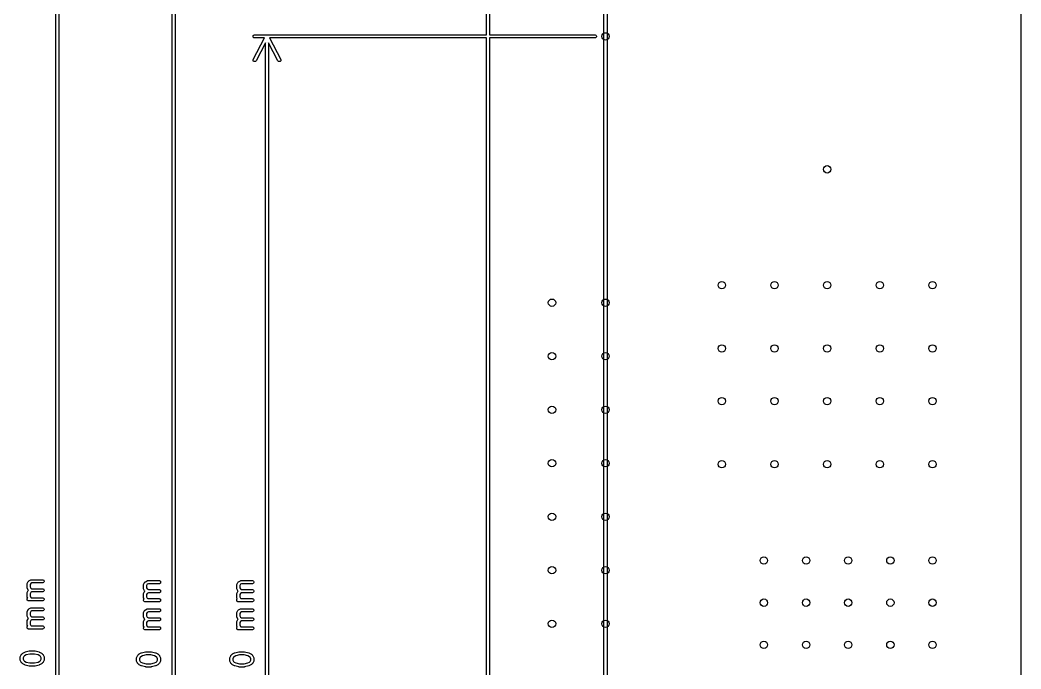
# Model space of a CAD drawing. Extents: x -1.87 to 5.38, y -0.7 to 4.07.
# Drawn here: x -1.874 to -0.004, y 1.706 to 2.919 of the extents above; entities that cross this region are included whole.
import ezdxf

# ---------------------------------------------------------------- set-up
doc = ezdxf.new("R2010")
doc.units = 0
doc.header["$MEASUREMENT"] = 0
doc.layers.add('BLACK', color=7, linetype='CONTINUOUS')

msp = doc.modelspace()

# ---------------------------------------------------------------- linework, layer by layer
at = {"layer": 'BLACK', "linetype": 'CONTINUOUS'}
for p, q in [((-1.8076, 0.0123), (-1.8076, 3.3681)), ((-1.8017, 3.3681), (-1.8017, 0.0123)), ((-0.0039, 0.0029), (-0.0039, 3.377)), ((-1.5901, 0.1006), (-1.5901, 3.2764)), ((-1.5842, 3.2764), (-1.5842, 0.1006)), ((-1.003, 2.8914), (-1.003, 3.2855)), ((-0.997, 3.2855), (-0.997, 2.8914)), ((-0.7833, 0.0914), (-0.7833, 3.2855)), ((-0.7774, 3.2855), (-0.7774, 0.0914)), ((-1.4389, 2.8891), (-1.4385, 2.8901)), ((-1.4389, 2.8879), (-1.4389, 2.8891)), ((-1.4385, 2.8868), (-1.4389, 2.8879)), ((-1.4387, 2.8455), (-1.4178, 2.8855)), ((-1.4385, 2.8901), (-1.4377, 2.8909)), ((-1.4377, 2.886), (-1.4385, 2.8868)), ((-1.4377, 2.8909), (-1.4366, 2.8914)), ((-1.4366, 2.8856), (-1.4377, 2.886)), ((-1.4366, 2.8914), (-1.436, 2.8914)), ((-1.436, 2.8855), (-1.4366, 2.8856)), ((-1.436, 2.8914), (-1.003, 2.8914)), ((-1.4178, 2.8855), (-1.436, 2.8855)), ((-1.4081, 2.8855), (-1.3872, 2.8455)), ((-1.003, 2.8855), (-1.4081, 2.8855)), ((-1.003, 0.4914), (-1.003, 2.8855)), ((-0.997, 2.8914), (-0.8, 2.8914)), ((-0.8, 2.8855), (-0.997, 2.8855)), ((-0.997, 2.8855), (-0.997, 0.4914)), ((-0.8, 2.8914), (-0.7994, 2.8914)), ((-0.7994, 2.8856), (-0.8, 2.8855)), ((-0.7994, 2.8914), (-0.7984, 2.8909)), ((-0.7984, 2.886), (-0.7994, 2.8856)), ((-0.7984, 2.8909), (-0.7975, 2.8901)), ((-0.7975, 2.8868), (-0.7984, 2.886)), ((-0.7975, 2.8901), (-0.7971, 2.8891)), ((-0.7971, 2.8879), (-0.7975, 2.8868)), ((-0.7971, 2.8891), (-0.7971, 2.8879)), ((-1.4159, 2.8764), (-1.4334, 2.8428)), ((-1.4159, 0.5006), (-1.4159, 2.8764)), ((-1.3925, 2.8428), (-1.41, 2.8764)), ((-1.41, 2.8764), (-1.41, 0.5006)), ((-1.439, 2.8438), (-1.4389, 2.845)), ((-1.4386, 2.8427), (-1.439, 2.8438)), ((-1.4389, 2.845), (-1.4387, 2.8455)), ((-1.3869, 2.8438), (-1.3873, 2.8427)), ((-1.3872, 2.8455), (-1.387, 2.845)), ((-1.387, 2.845), (-1.3869, 2.8438)), ((-1.4379, 2.8418), (-1.4386, 2.8427)), ((-1.4369, 2.8413), (-1.4379, 2.8418)), ((-1.4357, 2.8412), (-1.4369, 2.8413)), ((-1.4346, 2.8415), (-1.4357, 2.8412)), ((-1.4337, 2.8423), (-1.4346, 2.8415)), ((-1.4334, 2.8428), (-1.4337, 2.8423)), ((-1.3922, 2.8423), (-1.3925, 2.8428)), ((-1.3913, 2.8415), (-1.3922, 2.8423)), ((-1.3902, 2.8412), (-1.3913, 2.8415)), ((-1.389, 2.8413), (-1.3902, 2.8412)), ((-1.388, 2.8418), (-1.389, 2.8413)), ((-1.3873, 2.8427), (-1.388, 2.8418)), ((-1.8585, 1.8703), (-1.8582, 1.8706)), ((-1.8582, 1.8706), (-1.8579, 1.8708)), ((-1.8579, 1.8708), (-1.8579, 1.8708)), ((-1.8579, 1.8708), (-1.8578, 1.8708)), ((-1.8578, 1.8708), (-1.8577, 1.8709)), ((-1.8577, 1.8709), (-1.854, 1.8728)), ((-1.854, 1.8728), (-1.8535, 1.873)), ((-1.8535, 1.873), (-1.8534, 1.873)), ((-1.8534, 1.873), (-1.8533, 1.873)), ((-1.8533, 1.873), (-1.8527, 1.8731)), ((-1.8527, 1.8731), (-1.8321, 1.8731)), ((-1.8321, 1.8731), (-1.8315, 1.873)), ((-1.8315, 1.873), (-1.8304, 1.8726)), ((-1.8304, 1.8726), (-1.8296, 1.8718)), ((-1.8296, 1.8718), (-1.8292, 1.8707)), ((-1.8292, 1.8707), (-1.8292, 1.8696)), ((-1.6402, 1.8692), (-1.6365, 1.8711)), ((-1.6365, 1.8711), (-1.6359, 1.8713)), ((-1.6359, 1.8713), (-1.6358, 1.8713)), ((-1.6358, 1.8713), (-1.6357, 1.8714)), ((-1.6357, 1.8714), (-1.6352, 1.8714)), ((-1.6352, 1.8714), (-1.6145, 1.8714)), ((-1.6145, 1.8714), (-1.614, 1.8714)), ((-1.614, 1.8714), (-1.6129, 1.8709)), ((-1.6129, 1.8709), (-1.6121, 1.8701)), ((-1.466, 1.8692), (-1.4623, 1.8711)), ((-1.4623, 1.8711), (-1.4617, 1.8713)), ((-1.4617, 1.8713), (-1.4616, 1.8713)), ((-1.4616, 1.8713), (-1.4615, 1.8714)), ((-1.4615, 1.8714), (-1.4609, 1.8714)), ((-1.4609, 1.8714), (-1.4403, 1.8714)), ((-1.4403, 1.8714), (-1.4397, 1.8714)), ((-1.4397, 1.8714), (-1.4387, 1.8709)), ((-1.4387, 1.8709), (-1.4379, 1.8701)), ((-1.8613, 1.8645), (-1.8612, 1.8651)), ((-1.8613, 1.8589), (-1.8613, 1.8645)), ((-1.8612, 1.8583), (-1.8613, 1.8589)), ((-1.8612, 1.8652), (-1.8611, 1.8653)), ((-1.8612, 1.8651), (-1.8612, 1.8652)), ((-1.8612, 1.8582), (-1.8612, 1.8583)), ((-1.8611, 1.8581), (-1.8612, 1.8582)), ((-1.8611, 1.8653), (-1.8609, 1.8658)), ((-1.8609, 1.8576), (-1.8611, 1.8581)), ((-1.8609, 1.8658), (-1.8591, 1.8696)), ((-1.8591, 1.8538), (-1.8609, 1.8576)), ((-1.8609, 1.849), (-1.8591, 1.8527)), ((-1.8591, 1.8696), (-1.859, 1.8697)), ((-1.859, 1.8537), (-1.8591, 1.8538)), ((-1.8591, 1.8527), (-1.859, 1.8528)), ((-1.859, 1.8697), (-1.8589, 1.8698)), ((-1.859, 1.8697), (-1.859, 1.8697)), ((-1.8589, 1.8536), (-1.859, 1.8537)), ((-1.859, 1.8537), (-1.859, 1.8537)), ((-1.859, 1.8528), (-1.8589, 1.8529)), ((-1.859, 1.8528), (-1.859, 1.8528)), ((-1.8589, 1.8698), (-1.8588, 1.8701)), ((-1.8588, 1.8533), (-1.8589, 1.8536)), ((-1.8589, 1.8529), (-1.8588, 1.8532)), ((-1.8588, 1.8701), (-1.8585, 1.8703)), ((-1.8588, 1.8532), (-1.8587, 1.8533)), ((-1.8587, 1.8533), (-1.8588, 1.8533)), ((-1.8542, 1.8661), (-1.8553, 1.8638)), ((-1.8553, 1.8638), (-1.8553, 1.8596)), ((-1.8553, 1.8596), (-1.8542, 1.8573)), ((-1.852, 1.8672), (-1.8542, 1.8661)), ((-1.8542, 1.8573), (-1.852, 1.8562)), ((-1.8321, 1.8672), (-1.852, 1.8672)), ((-1.852, 1.8562), (-1.8321, 1.8562)), ((-1.8315, 1.8672), (-1.8321, 1.8672)), ((-1.8321, 1.8562), (-1.8315, 1.8562)), ((-1.8304, 1.8677), (-1.8315, 1.8672)), ((-1.8315, 1.8562), (-1.8304, 1.8557)), ((-1.8296, 1.8685), (-1.8304, 1.8677)), ((-1.8304, 1.8557), (-1.8296, 1.8549)), ((-1.8292, 1.8696), (-1.8296, 1.8685)), ((-1.8296, 1.8549), (-1.8292, 1.8538)), ((-1.8292, 1.8527), (-1.8296, 1.8516)), ((-1.8292, 1.8538), (-1.8292, 1.8527)), ((-1.6437, 1.8634), (-1.6436, 1.8635)), ((-1.6437, 1.8628), (-1.6437, 1.8634)), ((-1.6437, 1.8572), (-1.6437, 1.8628)), ((-1.6437, 1.8566), (-1.6437, 1.8572)), ((-1.6436, 1.8565), (-1.6437, 1.8566)), ((-1.6436, 1.8636), (-1.6434, 1.8642)), ((-1.6436, 1.8635), (-1.6436, 1.8636)), ((-1.6436, 1.8564), (-1.6436, 1.8565)), ((-1.6434, 1.8559), (-1.6436, 1.8564)), ((-1.6434, 1.8642), (-1.6415, 1.8679)), ((-1.6415, 1.8521), (-1.6434, 1.8559)), ((-1.6415, 1.868), (-1.6414, 1.8681)), ((-1.6415, 1.8679), (-1.6415, 1.868)), ((-1.6415, 1.868), (-1.6415, 1.868)), ((-1.6415, 1.852), (-1.6415, 1.8521)), ((-1.6414, 1.8519), (-1.6415, 1.852)), ((-1.6415, 1.852), (-1.6415, 1.852)), ((-1.6414, 1.8681), (-1.6412, 1.8684)), ((-1.6412, 1.8517), (-1.6414, 1.8519)), ((-1.6412, 1.8684), (-1.641, 1.8686)), ((-1.641, 1.8686), (-1.6407, 1.8689)), ((-1.6407, 1.8689), (-1.6404, 1.8691)), ((-1.6404, 1.8691), (-1.6404, 1.8692)), ((-1.6404, 1.8692), (-1.6403, 1.8692)), ((-1.6403, 1.8692), (-1.6402, 1.8692)), ((-1.6367, 1.8644), (-1.6378, 1.8621)), ((-1.6378, 1.8621), (-1.6378, 1.8579)), ((-1.6378, 1.8579), (-1.6367, 1.8557)), ((-1.6345, 1.8655), (-1.6367, 1.8644)), ((-1.6367, 1.8557), (-1.6345, 1.8545)), ((-1.6145, 1.8655), (-1.6345, 1.8655)), ((-1.6345, 1.8545), (-1.6145, 1.8545)), ((-1.614, 1.8656), (-1.6145, 1.8655)), ((-1.6145, 1.8545), (-1.614, 1.8545)), ((-1.6129, 1.866), (-1.614, 1.8656)), ((-1.614, 1.8545), (-1.6129, 1.854)), ((-1.6121, 1.8668), (-1.6129, 1.866)), ((-1.6129, 1.854), (-1.6121, 1.8532)), ((-1.6121, 1.8701), (-1.6116, 1.869)), ((-1.6116, 1.8679), (-1.6121, 1.8668)), ((-1.6121, 1.8532), (-1.6116, 1.8522)), ((-1.6116, 1.869), (-1.6116, 1.8679)), ((-1.6116, 1.8522), (-1.6116, 1.851)), ((-1.4695, 1.8634), (-1.4694, 1.8635)), ((-1.4695, 1.8628), (-1.4695, 1.8634)), ((-1.4695, 1.8572), (-1.4695, 1.8628)), ((-1.4695, 1.8566), (-1.4695, 1.8572)), ((-1.4694, 1.8565), (-1.4695, 1.8566)), ((-1.4694, 1.8636), (-1.4692, 1.8642)), ((-1.4694, 1.8635), (-1.4694, 1.8636)), ((-1.4694, 1.8564), (-1.4694, 1.8565)), ((-1.4692, 1.8559), (-1.4694, 1.8564)), ((-1.4692, 1.8642), (-1.4673, 1.8679)), ((-1.4673, 1.8521), (-1.4692, 1.8559)), ((-1.4673, 1.868), (-1.4672, 1.8681)), ((-1.4673, 1.8679), (-1.4673, 1.868)), ((-1.4673, 1.868), (-1.4673, 1.868)), ((-1.4673, 1.852), (-1.4673, 1.8521)), ((-1.4672, 1.8519), (-1.4673, 1.852)), ((-1.4673, 1.852), (-1.4673, 1.852)), ((-1.4672, 1.8681), (-1.467, 1.8684)), ((-1.467, 1.8517), (-1.4672, 1.8519)), ((-1.467, 1.8684), (-1.4667, 1.8686)), ((-1.4667, 1.8686), (-1.4665, 1.8689)), ((-1.4665, 1.8689), (-1.4662, 1.8691)), ((-1.4662, 1.8691), (-1.4662, 1.8692)), ((-1.4662, 1.8692), (-1.4661, 1.8692)), ((-1.4661, 1.8692), (-1.466, 1.8692)), ((-1.4625, 1.8644), (-1.4636, 1.8621)), ((-1.4636, 1.8621), (-1.4636, 1.8579)), ((-1.4636, 1.8579), (-1.4625, 1.8557)), ((-1.4602, 1.8655), (-1.4625, 1.8644)), ((-1.4625, 1.8557), (-1.4602, 1.8545)), ((-1.4403, 1.8655), (-1.4602, 1.8655)), ((-1.4602, 1.8545), (-1.4403, 1.8545)), ((-1.4397, 1.8656), (-1.4403, 1.8655)), ((-1.4403, 1.8545), (-1.4397, 1.8545)), ((-1.4387, 1.866), (-1.4397, 1.8656)), ((-1.4397, 1.8545), (-1.4387, 1.854)), ((-1.4379, 1.8668), (-1.4387, 1.866)), ((-1.4387, 1.854), (-1.4379, 1.8532)), ((-1.4379, 1.8701), (-1.4374, 1.869)), ((-1.4374, 1.8679), (-1.4379, 1.8668)), ((-1.4379, 1.8532), (-1.4374, 1.8522)), ((-1.4374, 1.869), (-1.4374, 1.8679)), ((-1.4374, 1.8522), (-1.4374, 1.851)), ((-1.8613, 1.8476), (-1.8612, 1.8482)), ((-1.8613, 1.842), (-1.8613, 1.8476)), ((-1.8612, 1.8414), (-1.8613, 1.842)), ((-1.8612, 1.8483), (-1.8611, 1.8484)), ((-1.8612, 1.8482), (-1.8612, 1.8483)), ((-1.8612, 1.8413), (-1.8612, 1.8414)), ((-1.8611, 1.8412), (-1.8612, 1.8413)), ((-1.8612, 1.837), (-1.8608, 1.838)), ((-1.8612, 1.8358), (-1.8612, 1.837)), ((-1.8608, 1.8347), (-1.8612, 1.8358)), ((-1.8611, 1.8484), (-1.8609, 1.849)), ((-1.8609, 1.8407), (-1.8611, 1.8412)), ((-1.86, 1.8388), (-1.8609, 1.8407)), ((-1.8608, 1.838), (-1.86, 1.8388)), ((-1.8599, 1.8339), (-1.8608, 1.8347)), ((-1.8589, 1.8335), (-1.8599, 1.8339)), ((-1.8583, 1.8334), (-1.8589, 1.8335)), ((-1.8321, 1.8334), (-1.8583, 1.8334)), ((-1.8542, 1.8492), (-1.8553, 1.8469)), ((-1.8553, 1.8469), (-1.8553, 1.8427)), ((-1.8553, 1.8427), (-1.854, 1.84)), ((-1.852, 1.8503), (-1.8542, 1.8492)), ((-1.854, 1.84), (-1.8533, 1.8393)), ((-1.8533, 1.8393), (-1.8321, 1.8393)), ((-1.8321, 1.8503), (-1.852, 1.8503)), ((-1.8315, 1.8504), (-1.8321, 1.8503)), ((-1.8321, 1.8393), (-1.8315, 1.8393)), ((-1.8315, 1.8335), (-1.8321, 1.8334)), ((-1.8304, 1.8508), (-1.8315, 1.8504)), ((-1.8315, 1.8393), (-1.8304, 1.8388)), ((-1.8304, 1.8339), (-1.8315, 1.8335)), ((-1.8296, 1.8516), (-1.8304, 1.8508)), ((-1.8304, 1.8388), (-1.8296, 1.838)), ((-1.8296, 1.8347), (-1.8304, 1.8339)), ((-1.8296, 1.838), (-1.8292, 1.837)), ((-1.8292, 1.8358), (-1.8296, 1.8347)), ((-1.8292, 1.837), (-1.8292, 1.8358)), ((-1.6437, 1.8465), (-1.6436, 1.8466)), ((-1.6437, 1.846), (-1.6437, 1.8465)), ((-1.6437, 1.8403), (-1.6437, 1.846)), ((-1.6437, 1.8398), (-1.6437, 1.8403)), ((-1.6436, 1.8397), (-1.6437, 1.8398)), ((-1.6437, 1.8353), (-1.6432, 1.8364)), ((-1.6437, 1.8341), (-1.6437, 1.8353)), ((-1.6432, 1.8331), (-1.6437, 1.8341)), ((-1.6436, 1.8467), (-1.6434, 1.8473)), ((-1.6436, 1.8466), (-1.6436, 1.8467)), ((-1.6436, 1.8396), (-1.6436, 1.8397)), ((-1.6434, 1.839), (-1.6436, 1.8396)), ((-1.6434, 1.8473), (-1.6415, 1.851)), ((-1.6425, 1.8371), (-1.6434, 1.839)), ((-1.6432, 1.8364), (-1.6425, 1.8371)), ((-1.6424, 1.8323), (-1.6432, 1.8331)), ((-1.6415, 1.8511), (-1.6415, 1.8512)), ((-1.6415, 1.8512), (-1.6414, 1.8512)), ((-1.6415, 1.851), (-1.6415, 1.8511)), ((-1.6414, 1.8512), (-1.6412, 1.8515)), ((-1.6412, 1.8516), (-1.6412, 1.8517)), ((-1.6412, 1.8515), (-1.6412, 1.8516)), ((-1.6367, 1.8475), (-1.6378, 1.8453)), ((-1.6378, 1.8453), (-1.6378, 1.841)), ((-1.6378, 1.841), (-1.6365, 1.8383)), ((-1.6345, 1.8486), (-1.6367, 1.8475)), ((-1.6365, 1.8383), (-1.6358, 1.8377)), ((-1.6358, 1.8377), (-1.6145, 1.8377)), ((-1.6145, 1.8486), (-1.6345, 1.8486)), ((-1.614, 1.8487), (-1.6145, 1.8486)), ((-1.6145, 1.8377), (-1.614, 1.8376)), ((-1.6129, 1.8491), (-1.614, 1.8487)), ((-1.614, 1.8376), (-1.6129, 1.8372)), ((-1.6121, 1.8499), (-1.6129, 1.8491)), ((-1.6129, 1.8372), (-1.6121, 1.8364)), ((-1.6121, 1.8331), (-1.6129, 1.8323)), ((-1.6116, 1.851), (-1.6121, 1.8499)), ((-1.6121, 1.8364), (-1.6116, 1.8353)), ((-1.6116, 1.8341), (-1.6121, 1.8331)), ((-1.6116, 1.8353), (-1.6116, 1.8341)), ((-1.4695, 1.8465), (-1.4694, 1.8466)), ((-1.4695, 1.846), (-1.4695, 1.8465)), ((-1.4695, 1.8403), (-1.4695, 1.846)), ((-1.4695, 1.8398), (-1.4695, 1.8403)), ((-1.4694, 1.8397), (-1.4695, 1.8398)), ((-1.4695, 1.8353), (-1.469, 1.8364)), ((-1.4695, 1.8341), (-1.4695, 1.8353)), ((-1.469, 1.8331), (-1.4695, 1.8341)), ((-1.4694, 1.8467), (-1.4692, 1.8473)), ((-1.4694, 1.8466), (-1.4694, 1.8467)), ((-1.4694, 1.8396), (-1.4694, 1.8397)), ((-1.4692, 1.839), (-1.4694, 1.8396)), ((-1.4692, 1.8473), (-1.4673, 1.851)), ((-1.4683, 1.8371), (-1.4692, 1.839)), ((-1.469, 1.8364), (-1.4683, 1.8371)), ((-1.4682, 1.8323), (-1.469, 1.8331)), ((-1.4673, 1.8511), (-1.4673, 1.8512)), ((-1.4673, 1.8512), (-1.4672, 1.8512)), ((-1.4673, 1.851), (-1.4673, 1.8511)), ((-1.4672, 1.8512), (-1.467, 1.8515)), ((-1.467, 1.8516), (-1.467, 1.8517)), ((-1.467, 1.8515), (-1.467, 1.8516)), ((-1.4625, 1.8475), (-1.4636, 1.8453)), ((-1.4636, 1.8453), (-1.4636, 1.841)), ((-1.4636, 1.841), (-1.4623, 1.8383)), ((-1.4602, 1.8486), (-1.4625, 1.8475)), ((-1.4623, 1.8383), (-1.4616, 1.8377)), ((-1.4616, 1.8377), (-1.4403, 1.8377)), ((-1.4403, 1.8486), (-1.4602, 1.8486)), ((-1.4397, 1.8487), (-1.4403, 1.8486)), ((-1.4403, 1.8377), (-1.4397, 1.8376)), ((-1.4387, 1.8491), (-1.4397, 1.8487)), ((-1.4397, 1.8376), (-1.4387, 1.8372)), ((-1.4379, 1.8499), (-1.4387, 1.8491)), ((-1.4387, 1.8372), (-1.4379, 1.8364)), ((-1.4379, 1.8331), (-1.4387, 1.8323)), ((-1.4374, 1.851), (-1.4379, 1.8499)), ((-1.4379, 1.8364), (-1.4374, 1.8353)), ((-1.4374, 1.8341), (-1.4379, 1.8331)), ((-1.4374, 1.8353), (-1.4374, 1.8341)), ((-1.8609, 1.8133), (-1.8591, 1.8171)), ((-1.8591, 1.8171), (-1.859, 1.8172)), ((-1.859, 1.8172), (-1.8589, 1.8173)), ((-1.859, 1.8172), (-1.859, 1.8172)), ((-1.8589, 1.8173), (-1.8588, 1.8176)), ((-1.8588, 1.8176), (-1.8585, 1.8178)), ((-1.8585, 1.8178), (-1.8582, 1.8181)), ((-1.8582, 1.8181), (-1.8579, 1.8183)), ((-1.8579, 1.8183), (-1.8579, 1.8183)), ((-1.8579, 1.8183), (-1.8578, 1.8183)), ((-1.8578, 1.8183), (-1.8577, 1.8184)), ((-1.8577, 1.8184), (-1.854, 1.8203)), ((-1.852, 1.8147), (-1.8542, 1.8136)), ((-1.854, 1.8203), (-1.8535, 1.8205)), ((-1.8535, 1.8205), (-1.8534, 1.8205)), ((-1.8534, 1.8205), (-1.8533, 1.8205)), ((-1.8533, 1.8205), (-1.8527, 1.8206)), ((-1.8527, 1.8206), (-1.8321, 1.8206)), ((-1.8321, 1.8147), (-1.852, 1.8147)), ((-1.8321, 1.8206), (-1.8315, 1.8205)), ((-1.8315, 1.8147), (-1.8321, 1.8147)), ((-1.8315, 1.8205), (-1.8304, 1.8201)), ((-1.8304, 1.8152), (-1.8315, 1.8147)), ((-1.8304, 1.8201), (-1.8296, 1.8193)), ((-1.8296, 1.816), (-1.8304, 1.8152)), ((-1.8296, 1.8193), (-1.8292, 1.8182)), ((-1.8292, 1.8171), (-1.8296, 1.816)), ((-1.8292, 1.8182), (-1.8292, 1.8171)), ((-1.6434, 1.8117), (-1.6415, 1.8154)), ((-1.6414, 1.8318), (-1.6424, 1.8323)), ((-1.6415, 1.8155), (-1.6415, 1.8156)), ((-1.6415, 1.8156), (-1.6414, 1.8156)), ((-1.6415, 1.8154), (-1.6415, 1.8155)), ((-1.6408, 1.8318), (-1.6414, 1.8318)), ((-1.6414, 1.8156), (-1.6412, 1.8159)), ((-1.6412, 1.8159), (-1.641, 1.8161)), ((-1.641, 1.8161), (-1.6407, 1.8164)), ((-1.6145, 1.8318), (-1.6408, 1.8318)), ((-1.6407, 1.8164), (-1.6404, 1.8166)), ((-1.6404, 1.8166), (-1.6404, 1.8167)), ((-1.6404, 1.8167), (-1.6403, 1.8167)), ((-1.6403, 1.8167), (-1.6402, 1.8167)), ((-1.6402, 1.8167), (-1.6365, 1.8186)), ((-1.6365, 1.8186), (-1.6359, 1.8188)), ((-1.6359, 1.8188), (-1.6358, 1.8188)), ((-1.6358, 1.8188), (-1.6357, 1.8189)), ((-1.6357, 1.8189), (-1.6352, 1.8189)), ((-1.6352, 1.8189), (-1.6145, 1.8189)), ((-1.614, 1.8318), (-1.6145, 1.8318)), ((-1.6145, 1.8189), (-1.614, 1.8189)), ((-1.6129, 1.8323), (-1.614, 1.8318)), ((-1.614, 1.8189), (-1.6129, 1.8184)), ((-1.6129, 1.8184), (-1.6121, 1.8176)), ((-1.6121, 1.8143), (-1.6129, 1.8135)), ((-1.6121, 1.8176), (-1.6116, 1.8165)), ((-1.6116, 1.8154), (-1.6121, 1.8143)), ((-1.6116, 1.8165), (-1.6116, 1.8154)), ((-1.4692, 1.8117), (-1.4673, 1.8154)), ((-1.4671, 1.8318), (-1.4682, 1.8323)), ((-1.4673, 1.8155), (-1.4673, 1.8156)), ((-1.4673, 1.8156), (-1.4672, 1.8156)), ((-1.4673, 1.8154), (-1.4673, 1.8155)), ((-1.4672, 1.8156), (-1.467, 1.8159)), ((-1.4666, 1.8318), (-1.4671, 1.8318)), ((-1.467, 1.8159), (-1.4667, 1.8161)), ((-1.4667, 1.8161), (-1.4665, 1.8164)), ((-1.4403, 1.8318), (-1.4666, 1.8318)), ((-1.4665, 1.8164), (-1.4662, 1.8166)), ((-1.4662, 1.8166), (-1.4662, 1.8167)), ((-1.4662, 1.8167), (-1.4661, 1.8167)), ((-1.4661, 1.8167), (-1.466, 1.8167)), ((-1.466, 1.8167), (-1.4623, 1.8186)), ((-1.4623, 1.8186), (-1.4617, 1.8188)), ((-1.4617, 1.8188), (-1.4616, 1.8188)), ((-1.4616, 1.8188), (-1.4615, 1.8189)), ((-1.4615, 1.8189), (-1.4609, 1.8189)), ((-1.4609, 1.8189), (-1.4403, 1.8189)), ((-1.4397, 1.8318), (-1.4403, 1.8318)), ((-1.4403, 1.8189), (-1.4397, 1.8189)), ((-1.4387, 1.8323), (-1.4397, 1.8318)), ((-1.4397, 1.8189), (-1.4387, 1.8184)), ((-1.4387, 1.8184), (-1.4379, 1.8176)), ((-1.4379, 1.8143), (-1.4387, 1.8135)), ((-1.4379, 1.8176), (-1.4374, 1.8165)), ((-1.4374, 1.8154), (-1.4379, 1.8143)), ((-1.4374, 1.8165), (-1.4374, 1.8154)), ((-1.8613, 1.812), (-1.8612, 1.8126)), ((-1.8613, 1.8064), (-1.8613, 1.812)), ((-1.8612, 1.8058), (-1.8613, 1.8064)), ((-1.8613, 1.7951), (-1.8612, 1.7957)), ((-1.8612, 1.8127), (-1.8611, 1.8128)), ((-1.8612, 1.8126), (-1.8612, 1.8127)), ((-1.8612, 1.8057), (-1.8612, 1.8058)), ((-1.8611, 1.8056), (-1.8612, 1.8057)), ((-1.8612, 1.7958), (-1.8611, 1.7959)), ((-1.8612, 1.7957), (-1.8612, 1.7958)), ((-1.8611, 1.8128), (-1.8609, 1.8133)), ((-1.8609, 1.8051), (-1.8611, 1.8056)), ((-1.8611, 1.7959), (-1.8609, 1.7965)), ((-1.8591, 1.8013), (-1.8609, 1.8051)), ((-1.8609, 1.7965), (-1.8591, 1.8002)), ((-1.859, 1.8012), (-1.8591, 1.8013)), ((-1.8591, 1.8002), (-1.859, 1.8003)), ((-1.8589, 1.8011), (-1.859, 1.8012)), ((-1.859, 1.8012), (-1.859, 1.8012)), ((-1.859, 1.8003), (-1.859, 1.8004)), ((-1.859, 1.8004), (-1.8589, 1.8004)), ((-1.8588, 1.8008), (-1.8589, 1.8011)), ((-1.8589, 1.8004), (-1.8588, 1.8007)), ((-1.8588, 1.8007), (-1.8587, 1.8008)), ((-1.8587, 1.8008), (-1.8588, 1.8008)), ((-1.8542, 1.8136), (-1.8553, 1.8113)), ((-1.8553, 1.8113), (-1.8553, 1.8071)), ((-1.8553, 1.8071), (-1.8542, 1.8048)), ((-1.8542, 1.7967), (-1.8553, 1.7944)), ((-1.8542, 1.8048), (-1.852, 1.8037)), ((-1.852, 1.7978), (-1.8542, 1.7967)), ((-1.852, 1.8037), (-1.8321, 1.8037)), ((-1.8321, 1.7978), (-1.852, 1.7978)), ((-1.8321, 1.8037), (-1.8315, 1.8037)), ((-1.8315, 1.7979), (-1.8321, 1.7978)), ((-1.8315, 1.8037), (-1.8304, 1.8032)), ((-1.8304, 1.7983), (-1.8315, 1.7979)), ((-1.8304, 1.8032), (-1.8296, 1.8024)), ((-1.8296, 1.7991), (-1.8304, 1.7983)), ((-1.8296, 1.8024), (-1.8292, 1.8013)), ((-1.8292, 1.8002), (-1.8296, 1.7991)), ((-1.8292, 1.8013), (-1.8292, 1.8002)), ((-1.6437, 1.8109), (-1.6436, 1.811)), ((-1.6437, 1.8103), (-1.6437, 1.8109)), ((-1.6437, 1.8047), (-1.6437, 1.8103)), ((-1.6437, 1.8041), (-1.6437, 1.8047)), ((-1.6436, 1.804), (-1.6437, 1.8041)), ((-1.6436, 1.8111), (-1.6434, 1.8117)), ((-1.6436, 1.811), (-1.6436, 1.8111)), ((-1.6436, 1.8039), (-1.6436, 1.804)), ((-1.6434, 1.8034), (-1.6436, 1.8039)), ((-1.6415, 1.7996), (-1.6434, 1.8034)), ((-1.6434, 1.7948), (-1.6415, 1.7985)), ((-1.6415, 1.7995), (-1.6415, 1.7996)), ((-1.6415, 1.7996), (-1.6415, 1.7996)), ((-1.6414, 1.7995), (-1.6415, 1.7995)), ((-1.6415, 1.7986), (-1.6415, 1.7987)), ((-1.6415, 1.7987), (-1.6414, 1.7987)), ((-1.6415, 1.7985), (-1.6415, 1.7986)), ((-1.6412, 1.7992), (-1.6414, 1.7995)), ((-1.6414, 1.7987), (-1.6412, 1.799)), ((-1.6412, 1.7991), (-1.6412, 1.7992)), ((-1.6412, 1.799), (-1.6412, 1.7991)), ((-1.6367, 1.8119), (-1.6378, 1.8096)), ((-1.6378, 1.8096), (-1.6378, 1.8054)), ((-1.6378, 1.8054), (-1.6367, 1.8032)), ((-1.6345, 1.813), (-1.6367, 1.8119)), ((-1.6367, 1.8032), (-1.6345, 1.802)), ((-1.6345, 1.7961), (-1.6367, 1.795)), ((-1.6145, 1.813), (-1.6345, 1.813)), ((-1.6345, 1.802), (-1.6145, 1.802)), ((-1.6145, 1.7961), (-1.6345, 1.7961)), ((-1.614, 1.8131), (-1.6145, 1.813)), ((-1.6145, 1.802), (-1.614, 1.802)), ((-1.614, 1.7962), (-1.6145, 1.7961)), ((-1.6129, 1.8135), (-1.614, 1.8131)), ((-1.614, 1.802), (-1.6129, 1.8016)), ((-1.6129, 1.7966), (-1.614, 1.7962)), ((-1.6129, 1.8016), (-1.6121, 1.8007)), ((-1.6121, 1.7975), (-1.6129, 1.7966)), ((-1.6121, 1.8007), (-1.6116, 1.7997)), ((-1.6116, 1.7985), (-1.6121, 1.7975)), ((-1.6116, 1.7997), (-1.6116, 1.7985)), ((-1.4695, 1.8109), (-1.4694, 1.811)), ((-1.4695, 1.8103), (-1.4695, 1.8109)), ((-1.4695, 1.8047), (-1.4695, 1.8103)), ((-1.4695, 1.8041), (-1.4695, 1.8047)), ((-1.4694, 1.804), (-1.4695, 1.8041)), ((-1.4694, 1.8111), (-1.4692, 1.8117)), ((-1.4694, 1.811), (-1.4694, 1.8111)), ((-1.4694, 1.8039), (-1.4694, 1.804)), ((-1.4692, 1.8034), (-1.4694, 1.8039)), ((-1.4673, 1.7996), (-1.4692, 1.8034)), ((-1.4692, 1.7948), (-1.4673, 1.7985)), ((-1.4673, 1.7995), (-1.4673, 1.7996)), ((-1.4673, 1.7996), (-1.4673, 1.7996)), ((-1.4672, 1.7995), (-1.4673, 1.7995)), ((-1.4673, 1.7986), (-1.4673, 1.7987)), ((-1.4673, 1.7987), (-1.4672, 1.7987)), ((-1.4673, 1.7985), (-1.4673, 1.7986)), ((-1.467, 1.7992), (-1.4672, 1.7995)), ((-1.4672, 1.7987), (-1.467, 1.799)), ((-1.467, 1.7991), (-1.467, 1.7992)), ((-1.467, 1.799), (-1.467, 1.7991)), ((-1.4625, 1.8119), (-1.4636, 1.8096)), ((-1.4636, 1.8096), (-1.4636, 1.8054)), ((-1.4636, 1.8054), (-1.4625, 1.8032)), ((-1.4602, 1.813), (-1.4625, 1.8119)), ((-1.4625, 1.8032), (-1.4602, 1.802)), ((-1.4602, 1.7961), (-1.4625, 1.795)), ((-1.4403, 1.813), (-1.4602, 1.813)), ((-1.4602, 1.802), (-1.4403, 1.802)), ((-1.4403, 1.7961), (-1.4602, 1.7961)), ((-1.4397, 1.8131), (-1.4403, 1.813)), ((-1.4403, 1.802), (-1.4397, 1.802)), ((-1.4397, 1.7962), (-1.4403, 1.7961)), ((-1.4387, 1.8135), (-1.4397, 1.8131)), ((-1.4397, 1.802), (-1.4387, 1.8016)), ((-1.4387, 1.7966), (-1.4397, 1.7962)), ((-1.4387, 1.8016), (-1.4379, 1.8007)), ((-1.4379, 1.7975), (-1.4387, 1.7966)), ((-1.4379, 1.8007), (-1.4374, 1.7997)), ((-1.4374, 1.7985), (-1.4379, 1.7975)), ((-1.4374, 1.7997), (-1.4374, 1.7985)), ((-1.8613, 1.7895), (-1.8613, 1.7951)), ((-1.8612, 1.7889), (-1.8613, 1.7895)), ((-1.8612, 1.7888), (-1.8612, 1.7889)), ((-1.8611, 1.7887), (-1.8612, 1.7888)), ((-1.8612, 1.7845), (-1.8608, 1.7855)), ((-1.8612, 1.7833), (-1.8612, 1.7845)), ((-1.8608, 1.7823), (-1.8612, 1.7833)), ((-1.8609, 1.7882), (-1.8611, 1.7887)), ((-1.86, 1.7863), (-1.8609, 1.7882)), ((-1.8608, 1.7855), (-1.86, 1.7863)), ((-1.8599, 1.7814), (-1.8608, 1.7823)), ((-1.8589, 1.781), (-1.8599, 1.7814)), ((-1.8583, 1.7809), (-1.8589, 1.781)), ((-1.8321, 1.7809), (-1.8583, 1.7809)), ((-1.8553, 1.7944), (-1.8553, 1.7902)), ((-1.8553, 1.7902), (-1.854, 1.7875)), ((-1.854, 1.7875), (-1.8533, 1.7868)), ((-1.8533, 1.7868), (-1.8321, 1.7868)), ((-1.8321, 1.7868), (-1.8315, 1.7868)), ((-1.8315, 1.781), (-1.8321, 1.7809)), ((-1.8315, 1.7868), (-1.8304, 1.7864)), ((-1.8304, 1.7814), (-1.8315, 1.781)), ((-1.8304, 1.7864), (-1.8296, 1.7855)), ((-1.8296, 1.7823), (-1.8304, 1.7814)), ((-1.8296, 1.7855), (-1.8292, 1.7845)), ((-1.8292, 1.7833), (-1.8296, 1.7823)), ((-1.8292, 1.7845), (-1.8292, 1.7833)), ((-1.6437, 1.794), (-1.6436, 1.7941)), ((-1.6437, 1.7935), (-1.6437, 1.794)), ((-1.6437, 1.7878), (-1.6437, 1.7935)), ((-1.6437, 1.7873), (-1.6437, 1.7878)), ((-1.6436, 1.7872), (-1.6437, 1.7873)), ((-1.6437, 1.7828), (-1.6432, 1.7839)), ((-1.6437, 1.7816), (-1.6437, 1.7828)), ((-1.6432, 1.7806), (-1.6437, 1.7816)), ((-1.6436, 1.7943), (-1.6434, 1.7948)), ((-1.6436, 1.7941), (-1.6436, 1.7943)), ((-1.6436, 1.7871), (-1.6436, 1.7872)), ((-1.6434, 1.7865), (-1.6436, 1.7871)), ((-1.6425, 1.7846), (-1.6434, 1.7865)), ((-1.6432, 1.7839), (-1.6425, 1.7846)), ((-1.6424, 1.7798), (-1.6432, 1.7806)), ((-1.6414, 1.7793), (-1.6424, 1.7798)), ((-1.6408, 1.7793), (-1.6414, 1.7793)), ((-1.6145, 1.7793), (-1.6408, 1.7793)), ((-1.6367, 1.795), (-1.6378, 1.7928)), ((-1.6378, 1.7928), (-1.6378, 1.7885)), ((-1.6378, 1.7885), (-1.6365, 1.7858)), ((-1.6365, 1.7858), (-1.6358, 1.7852)), ((-1.6358, 1.7852), (-1.6145, 1.7852)), ((-1.6145, 1.7852), (-1.614, 1.7851)), ((-1.614, 1.7793), (-1.6145, 1.7793)), ((-1.614, 1.7851), (-1.6129, 1.7847)), ((-1.6129, 1.7798), (-1.614, 1.7793)), ((-1.6129, 1.7847), (-1.6121, 1.7839)), ((-1.6121, 1.7806), (-1.6129, 1.7798)), ((-1.6121, 1.7839), (-1.6116, 1.7828)), ((-1.6116, 1.7816), (-1.6121, 1.7806)), ((-1.6116, 1.7828), (-1.6116, 1.7816)), ((-1.4695, 1.794), (-1.4694, 1.7941)), ((-1.4695, 1.7935), (-1.4695, 1.794)), ((-1.4695, 1.7878), (-1.4695, 1.7935)), ((-1.4695, 1.7873), (-1.4695, 1.7878)), ((-1.4694, 1.7872), (-1.4695, 1.7873)), ((-1.4695, 1.7828), (-1.469, 1.7839)), ((-1.4695, 1.7816), (-1.4695, 1.7828)), ((-1.469, 1.7806), (-1.4695, 1.7816)), ((-1.4694, 1.7943), (-1.4692, 1.7948)), ((-1.4694, 1.7941), (-1.4694, 1.7943)), ((-1.4694, 1.7871), (-1.4694, 1.7872)), ((-1.4692, 1.7865), (-1.4694, 1.7871)), ((-1.4683, 1.7846), (-1.4692, 1.7865)), ((-1.469, 1.7839), (-1.4683, 1.7846)), ((-1.4682, 1.7798), (-1.469, 1.7806)), ((-1.4671, 1.7793), (-1.4682, 1.7798)), ((-1.4666, 1.7793), (-1.4671, 1.7793)), ((-1.4403, 1.7793), (-1.4666, 1.7793)), ((-1.4625, 1.795), (-1.4636, 1.7928)), ((-1.4636, 1.7928), (-1.4636, 1.7885)), ((-1.4636, 1.7885), (-1.4623, 1.7858)), ((-1.4623, 1.7858), (-1.4616, 1.7852)), ((-1.4616, 1.7852), (-1.4403, 1.7852)), ((-1.4403, 1.7852), (-1.4397, 1.7851)), ((-1.4397, 1.7793), (-1.4403, 1.7793)), ((-1.4397, 1.7851), (-1.4387, 1.7847)), ((-1.4387, 1.7798), (-1.4397, 1.7793)), ((-1.4387, 1.7847), (-1.4379, 1.7839)), ((-1.4379, 1.7806), (-1.4387, 1.7798)), ((-1.4379, 1.7839), (-1.4374, 1.7828)), ((-1.4374, 1.7816), (-1.4379, 1.7806)), ((-1.4374, 1.7828), (-1.4374, 1.7816)), ((-1.8646, 1.738), (-1.8571, 1.7399)), ((-1.8571, 1.7399), (-1.857, 1.7399)), ((-1.857, 1.7399), (-1.857, 1.7399)), ((-1.857, 1.7399), (-1.8568, 1.7399)), ((-1.8568, 1.7399), (-1.8566, 1.74)), ((-1.8566, 1.74), (-1.8565, 1.74)), ((-1.8565, 1.74), (-1.8564, 1.74)), ((-1.8564, 1.74), (-1.8471, 1.74)), ((-1.8471, 1.74), (-1.847, 1.74)), ((-1.847, 1.74), (-1.8469, 1.74)), ((-1.8469, 1.74), (-1.8467, 1.7399)), ((-1.8467, 1.7399), (-1.8465, 1.7399)), ((-1.8465, 1.7399), (-1.8464, 1.7399)), ((-1.8464, 1.7399), (-1.8463, 1.7399)), ((-1.8463, 1.7399), (-1.8388, 1.738)), ((-1.8744, 1.7277), (-1.8743, 1.7282)), ((-1.8744, 1.7239), (-1.8744, 1.7277)), ((-1.8743, 1.7233), (-1.8744, 1.7239)), ((-1.8743, 1.7284), (-1.8741, 1.729)), ((-1.8743, 1.7283), (-1.8743, 1.7284)), ((-1.8743, 1.7282), (-1.8743, 1.7283)), ((-1.8743, 1.7232), (-1.8743, 1.7233)), ((-1.8743, 1.7231), (-1.8743, 1.7232)), ((-1.8741, 1.7226), (-1.8743, 1.7231)), ((-1.8741, 1.729), (-1.8722, 1.7327)), ((-1.8722, 1.7188), (-1.8741, 1.7226)), ((-1.8722, 1.7327), (-1.872, 1.733)), ((-1.872, 1.733), (-1.8719, 1.7331)), ((-1.872, 1.733), (-1.872, 1.733)), ((-1.8719, 1.7332), (-1.8718, 1.7333)), ((-1.8719, 1.7331), (-1.8719, 1.7332)), ((-1.8718, 1.7333), (-1.8716, 1.7335)), ((-1.8716, 1.7335), (-1.8698, 1.7354)), ((-1.8698, 1.7354), (-1.8695, 1.7356)), ((-1.8695, 1.7356), (-1.8694, 1.7357)), ((-1.8695, 1.7356), (-1.8695, 1.7356)), ((-1.8694, 1.7357), (-1.8693, 1.7357)), ((-1.8693, 1.7357), (-1.8692, 1.7358)), ((-1.8692, 1.7358), (-1.869, 1.7359)), ((-1.869, 1.7359), (-1.8652, 1.7378)), ((-1.8671, 1.7297), (-1.8685, 1.727)), ((-1.8685, 1.727), (-1.8685, 1.7246)), ((-1.8685, 1.7246), (-1.8671, 1.7219)), ((-1.8659, 1.7309), (-1.8671, 1.7297)), ((-1.8671, 1.7219), (-1.8659, 1.7207)), ((-1.8629, 1.7324), (-1.8659, 1.7309)), ((-1.8652, 1.7378), (-1.8649, 1.7379)), ((-1.8652, 1.7378), (-1.8652, 1.7378)), ((-1.8652, 1.7378), (-1.8652, 1.7378)), ((-1.8649, 1.7379), (-1.8647, 1.738)), ((-1.8647, 1.738), (-1.8647, 1.738)), ((-1.8647, 1.738), (-1.8646, 1.738)), ((-1.8561, 1.7341), (-1.8629, 1.7324)), ((-1.8474, 1.7341), (-1.8561, 1.7341)), ((-1.8406, 1.7324), (-1.8474, 1.7341)), ((-1.8376, 1.7309), (-1.8406, 1.7324)), ((-1.8388, 1.738), (-1.8388, 1.738)), ((-1.8388, 1.738), (-1.8388, 1.738)), ((-1.8388, 1.738), (-1.8385, 1.7379)), ((-1.8385, 1.7379), (-1.8383, 1.7378)), ((-1.8383, 1.7378), (-1.8383, 1.7378)), ((-1.8383, 1.7378), (-1.8382, 1.7378)), ((-1.8382, 1.7378), (-1.8345, 1.7359)), ((-1.8364, 1.7297), (-1.8376, 1.7309)), ((-1.8376, 1.7207), (-1.8364, 1.7219)), ((-1.835, 1.727), (-1.8364, 1.7297)), ((-1.8364, 1.7219), (-1.835, 1.7246)), ((-1.835, 1.7246), (-1.835, 1.727)), ((-1.8345, 1.7359), (-1.8342, 1.7358)), ((-1.8342, 1.7358), (-1.8342, 1.7357)), ((-1.8342, 1.7357), (-1.8341, 1.7357)), ((-1.8341, 1.7357), (-1.834, 1.7356)), ((-1.834, 1.7356), (-1.8339, 1.7356)), ((-1.8339, 1.7356), (-1.8337, 1.7354)), ((-1.8337, 1.7354), (-1.8318, 1.7335)), ((-1.8318, 1.7335), (-1.8317, 1.7333)), ((-1.8317, 1.7333), (-1.8316, 1.7332)), ((-1.8316, 1.7332), (-1.8315, 1.7331)), ((-1.8315, 1.7331), (-1.8315, 1.733)), ((-1.8315, 1.733), (-1.8314, 1.733)), ((-1.8314, 1.733), (-1.8313, 1.7327)), ((-1.8313, 1.7327), (-1.8294, 1.729)), ((-1.8294, 1.7226), (-1.8313, 1.7188)), ((-1.8294, 1.729), (-1.8292, 1.7284)), ((-1.8292, 1.7231), (-1.8294, 1.7226)), ((-1.8292, 1.7284), (-1.8292, 1.7283)), ((-1.8292, 1.7283), (-1.8292, 1.7282)), ((-1.8292, 1.7282), (-1.8291, 1.7277)), ((-1.8291, 1.7239), (-1.8292, 1.7233)), ((-1.8292, 1.7233), (-1.8292, 1.7232)), ((-1.8292, 1.7232), (-1.8292, 1.7231)), ((-1.8291, 1.7277), (-1.8291, 1.7239)), ((-1.6569, 1.726), (-1.6568, 1.7266)), ((-1.6569, 1.7222), (-1.6569, 1.726)), ((-1.6568, 1.7217), (-1.6569, 1.7222)), ((-1.6568, 1.7268), (-1.6565, 1.7273)), ((-1.6568, 1.7267), (-1.6568, 1.7268)), ((-1.6568, 1.7266), (-1.6568, 1.7267)), ((-1.6568, 1.7216), (-1.6568, 1.7217)), ((-1.6568, 1.7215), (-1.6568, 1.7216)), ((-1.6565, 1.7209), (-1.6568, 1.7215)), ((-1.6565, 1.7273), (-1.6547, 1.731)), ((-1.6547, 1.7172), (-1.6565, 1.7209)), ((-1.6547, 1.731), (-1.6545, 1.7313)), ((-1.6545, 1.7314), (-1.6544, 1.7315)), ((-1.6545, 1.7313), (-1.6545, 1.7314)), ((-1.6544, 1.7315), (-1.6543, 1.7316)), ((-1.6544, 1.7315), (-1.6544, 1.7315)), ((-1.6543, 1.7316), (-1.6541, 1.7318)), ((-1.6541, 1.7318), (-1.6522, 1.7337)), ((-1.6522, 1.7337), (-1.652, 1.7339)), ((-1.652, 1.7339), (-1.6519, 1.734)), ((-1.652, 1.7339), (-1.652, 1.7339)), ((-1.6519, 1.734), (-1.6518, 1.7341)), ((-1.6518, 1.7341), (-1.6517, 1.7341)), ((-1.6517, 1.7341), (-1.6515, 1.7342)), ((-1.6515, 1.7342), (-1.6477, 1.7361)), ((-1.6496, 1.728), (-1.651, 1.7253)), ((-1.651, 1.7253), (-1.651, 1.7229)), ((-1.651, 1.7229), (-1.6496, 1.7202)), ((-1.6484, 1.7292), (-1.6496, 1.728)), ((-1.6454, 1.7307), (-1.6484, 1.7292)), ((-1.6477, 1.7361), (-1.6474, 1.7362)), ((-1.6477, 1.7361), (-1.6477, 1.7361)), ((-1.6477, 1.7361), (-1.6477, 1.7361)), ((-1.6474, 1.7362), (-1.6472, 1.7363)), ((-1.6472, 1.7363), (-1.6472, 1.7363)), ((-1.6472, 1.7363), (-1.6471, 1.7363)), ((-1.6471, 1.7363), (-1.6396, 1.7382)), ((-1.6385, 1.7324), (-1.6454, 1.7307)), ((-1.6396, 1.7382), (-1.6395, 1.7382)), ((-1.6395, 1.7382), (-1.6393, 1.7383)), ((-1.6395, 1.7382), (-1.6395, 1.7382)), ((-1.6393, 1.7383), (-1.6391, 1.7383)), ((-1.6391, 1.7383), (-1.639, 1.7383)), ((-1.639, 1.7383), (-1.6389, 1.7383)), ((-1.6389, 1.7383), (-1.6295, 1.7383)), ((-1.6299, 1.7324), (-1.6385, 1.7324)), ((-1.6231, 1.7307), (-1.6299, 1.7324)), ((-1.6295, 1.7383), (-1.6294, 1.7383)), ((-1.6294, 1.7383), (-1.6294, 1.7383)), ((-1.6294, 1.7383), (-1.6292, 1.7383)), ((-1.6292, 1.7383), (-1.629, 1.7382)), ((-1.629, 1.7382), (-1.6289, 1.7382)), ((-1.6289, 1.7382), (-1.6288, 1.7382)), ((-1.6288, 1.7382), (-1.6213, 1.7363)), ((-1.62, 1.7292), (-1.6231, 1.7307)), ((-1.6213, 1.7363), (-1.6213, 1.7363)), ((-1.6213, 1.7363), (-1.6213, 1.7363)), ((-1.6213, 1.7363), (-1.621, 1.7362)), ((-1.621, 1.7362), (-1.6208, 1.7361)), ((-1.6208, 1.7361), (-1.6208, 1.7361)), ((-1.6208, 1.7361), (-1.6207, 1.7361)), ((-1.6207, 1.7361), (-1.617, 1.7342)), ((-1.6188, 1.728), (-1.62, 1.7292)), ((-1.6175, 1.7253), (-1.6188, 1.728)), ((-1.6188, 1.7202), (-1.6175, 1.7229)), ((-1.6175, 1.7229), (-1.6175, 1.7253)), ((-1.617, 1.7342), (-1.6167, 1.7341)), ((-1.6167, 1.7341), (-1.6166, 1.7341)), ((-1.6166, 1.7341), (-1.6166, 1.734)), ((-1.6166, 1.734), (-1.6165, 1.7339)), ((-1.6165, 1.7339), (-1.6164, 1.7339)), ((-1.6164, 1.7339), (-1.6162, 1.7337)), ((-1.6162, 1.7337), (-1.6143, 1.7318)), ((-1.6143, 1.7318), (-1.6141, 1.7316)), ((-1.6141, 1.7316), (-1.6141, 1.7315)), ((-1.6141, 1.7315), (-1.614, 1.7315)), ((-1.614, 1.7315), (-1.614, 1.7314)), ((-1.614, 1.7314), (-1.6139, 1.7313)), ((-1.6139, 1.7313), (-1.6138, 1.731)), ((-1.6138, 1.731), (-1.6119, 1.7273)), ((-1.6119, 1.7209), (-1.6138, 1.7172)), ((-1.6119, 1.7273), (-1.6117, 1.7268)), ((-1.6117, 1.7215), (-1.6119, 1.7209)), ((-1.6117, 1.7268), (-1.6117, 1.7267)), ((-1.6117, 1.7267), (-1.6116, 1.7266)), ((-1.6116, 1.7217), (-1.6117, 1.7216)), ((-1.6117, 1.7216), (-1.6117, 1.7215)), ((-1.6116, 1.7266), (-1.6116, 1.726)), ((-1.6116, 1.726), (-1.6116, 1.7222)), ((-1.6116, 1.7222), (-1.6116, 1.7217)), ((-1.4826, 1.7266), (-1.4825, 1.7267)), ((-1.4826, 1.726), (-1.4826, 1.7266)), ((-1.4826, 1.7222), (-1.4826, 1.726)), ((-1.4826, 1.7217), (-1.4826, 1.7222)), ((-1.4825, 1.7216), (-1.4826, 1.7217)), ((-1.4825, 1.7268), (-1.4823, 1.7273)), ((-1.4825, 1.7267), (-1.4825, 1.7268)), ((-1.4825, 1.7215), (-1.4825, 1.7216)), ((-1.4823, 1.7209), (-1.4825, 1.7215)), ((-1.4823, 1.7273), (-1.4805, 1.731)), ((-1.4805, 1.7172), (-1.4823, 1.7209)), ((-1.4805, 1.731), (-1.4803, 1.7313)), ((-1.4803, 1.7314), (-1.4802, 1.7315)), ((-1.4803, 1.7313), (-1.4803, 1.7314)), ((-1.4802, 1.7315), (-1.4801, 1.7316)), ((-1.4802, 1.7315), (-1.4802, 1.7315)), ((-1.4801, 1.7316), (-1.4799, 1.7318)), ((-1.4799, 1.7318), (-1.478, 1.7337)), ((-1.478, 1.7337), (-1.4778, 1.7339)), ((-1.4778, 1.7339), (-1.4777, 1.734)), ((-1.4778, 1.7339), (-1.4778, 1.7339)), ((-1.4777, 1.734), (-1.4776, 1.7341)), ((-1.4776, 1.7341), (-1.4775, 1.7341)), ((-1.4775, 1.7341), (-1.4773, 1.7342)), ((-1.4773, 1.7342), (-1.4735, 1.7361)), ((-1.4754, 1.728), (-1.4767, 1.7253)), ((-1.4767, 1.7253), (-1.4767, 1.7229)), ((-1.4767, 1.7229), (-1.4754, 1.7202)), ((-1.4742, 1.7292), (-1.4754, 1.728)), ((-1.4712, 1.7307), (-1.4742, 1.7292)), ((-1.4735, 1.7361), (-1.4732, 1.7362)), ((-1.4735, 1.7361), (-1.4735, 1.7361)), ((-1.4735, 1.7361), (-1.4735, 1.7361)), ((-1.4732, 1.7362), (-1.473, 1.7363)), ((-1.473, 1.7363), (-1.473, 1.7363)), ((-1.473, 1.7363), (-1.4729, 1.7363)), ((-1.4729, 1.7363), (-1.4654, 1.7382)), ((-1.4643, 1.7324), (-1.4712, 1.7307)), ((-1.4654, 1.7382), (-1.4653, 1.7382)), ((-1.4653, 1.7382), (-1.4651, 1.7383)), ((-1.4653, 1.7382), (-1.4653, 1.7382)), ((-1.4651, 1.7383), (-1.4648, 1.7383)), ((-1.4648, 1.7383), (-1.4648, 1.7383)), ((-1.4648, 1.7383), (-1.4647, 1.7383)), ((-1.4647, 1.7383), (-1.4553, 1.7383)), ((-1.4557, 1.7324), (-1.4643, 1.7324)), ((-1.4489, 1.7307), (-1.4557, 1.7324)), ((-1.4553, 1.7383), (-1.4552, 1.7383)), ((-1.4552, 1.7383), (-1.4552, 1.7383)), ((-1.4552, 1.7383), (-1.455, 1.7383)), ((-1.455, 1.7383), (-1.4547, 1.7382)), ((-1.4547, 1.7382), (-1.4547, 1.7382)), ((-1.4547, 1.7382), (-1.4546, 1.7382)), ((-1.4546, 1.7382), (-1.4471, 1.7363)), ((-1.4458, 1.7292), (-1.4489, 1.7307)), ((-1.4471, 1.7363), (-1.4471, 1.7363)), ((-1.4471, 1.7363), (-1.447, 1.7363)), ((-1.447, 1.7363), (-1.4468, 1.7362)), ((-1.4468, 1.7362), (-1.4466, 1.7361)), ((-1.4466, 1.7361), (-1.4465, 1.7361)), ((-1.4465, 1.7361), (-1.4465, 1.7361)), ((-1.4465, 1.7361), (-1.4428, 1.7342)), ((-1.4446, 1.728), (-1.4458, 1.7292)), ((-1.4433, 1.7253), (-1.4446, 1.728)), ((-1.4446, 1.7202), (-1.4433, 1.7229)), ((-1.4433, 1.7229), (-1.4433, 1.7253)), ((-1.4428, 1.7342), (-1.4425, 1.7341)), ((-1.4425, 1.7341), (-1.4424, 1.7341)), ((-1.4424, 1.7341), (-1.4424, 1.734)), ((-1.4424, 1.734), (-1.4423, 1.7339)), ((-1.4423, 1.7339), (-1.4422, 1.7339)), ((-1.4422, 1.7339), (-1.442, 1.7337)), ((-1.442, 1.7337), (-1.4401, 1.7318)), ((-1.4401, 1.7318), (-1.4399, 1.7316)), ((-1.4399, 1.7316), (-1.4399, 1.7315)), ((-1.4399, 1.7315), (-1.4398, 1.7315)), ((-1.4398, 1.7315), (-1.4397, 1.7314)), ((-1.4397, 1.7314), (-1.4397, 1.7313)), ((-1.4397, 1.7313), (-1.4396, 1.731)), ((-1.4396, 1.731), (-1.4377, 1.7273)), ((-1.4377, 1.7209), (-1.4396, 1.7172)), ((-1.4377, 1.7273), (-1.4375, 1.7268)), ((-1.4375, 1.7215), (-1.4377, 1.7209)), ((-1.4375, 1.7268), (-1.4375, 1.7267)), ((-1.4375, 1.7267), (-1.4374, 1.7266)), ((-1.4374, 1.7217), (-1.4375, 1.7216)), ((-1.4375, 1.7216), (-1.4375, 1.7215)), ((-1.4374, 1.7266), (-1.4374, 1.726)), ((-1.4374, 1.726), (-1.4374, 1.7222)), ((-1.4374, 1.7222), (-1.4374, 1.7217)), ((-1.872, 1.7186), (-1.8722, 1.7188)), ((-1.872, 1.7185), (-1.872, 1.7186)), ((-1.8719, 1.7184), (-1.872, 1.7185)), ((-1.8719, 1.7183), (-1.8719, 1.7184)), ((-1.8718, 1.7183), (-1.8719, 1.7183)), ((-1.8716, 1.7181), (-1.8718, 1.7183)), ((-1.8698, 1.7162), (-1.8716, 1.7181)), ((-1.8695, 1.716), (-1.8698, 1.7162)), ((-1.8695, 1.7159), (-1.8695, 1.716)), ((-1.8694, 1.7159), (-1.8695, 1.7159)), ((-1.8693, 1.7158), (-1.8694, 1.7159)), ((-1.8692, 1.7158), (-1.8693, 1.7158)), ((-1.869, 1.7156), (-1.8692, 1.7158)), ((-1.8652, 1.7138), (-1.869, 1.7156)), ((-1.8659, 1.7207), (-1.8629, 1.7192)), ((-1.8652, 1.7137), (-1.8652, 1.7138)), ((-1.8649, 1.7136), (-1.8652, 1.7137)), ((-1.8652, 1.7137), (-1.8652, 1.7137)), ((-1.8647, 1.7136), (-1.8649, 1.7136)), ((-1.8646, 1.7135), (-1.8647, 1.7136)), ((-1.8647, 1.7136), (-1.8647, 1.7136)), ((-1.8571, 1.7117), (-1.8646, 1.7135)), ((-1.8629, 1.7192), (-1.8561, 1.7175)), ((-1.857, 1.7117), (-1.8571, 1.7117)), ((-1.857, 1.7116), (-1.857, 1.7117)), ((-1.8568, 1.7116), (-1.857, 1.7116)), ((-1.8566, 1.7116), (-1.8568, 1.7116)), ((-1.8565, 1.7116), (-1.8566, 1.7116)), ((-1.8564, 1.7116), (-1.8565, 1.7116)), ((-1.8471, 1.7116), (-1.8564, 1.7116)), ((-1.8561, 1.7175), (-1.8474, 1.7175)), ((-1.8474, 1.7175), (-1.8406, 1.7192)), ((-1.847, 1.7116), (-1.8471, 1.7116)), ((-1.8469, 1.7116), (-1.847, 1.7116)), ((-1.8467, 1.7116), (-1.8469, 1.7116)), ((-1.8465, 1.7116), (-1.8467, 1.7116)), ((-1.8464, 1.7117), (-1.8465, 1.7116)), ((-1.8463, 1.7117), (-1.8464, 1.7117)), ((-1.8388, 1.7135), (-1.8463, 1.7117)), ((-1.8406, 1.7192), (-1.8376, 1.7207)), ((-1.8385, 1.7136), (-1.8388, 1.7136)), ((-1.8388, 1.7136), (-1.8388, 1.7136)), ((-1.8388, 1.7136), (-1.8388, 1.7135)), ((-1.8383, 1.7137), (-1.8385, 1.7136)), ((-1.8382, 1.7138), (-1.8383, 1.7137)), ((-1.8383, 1.7137), (-1.8383, 1.7137)), ((-1.8345, 1.7156), (-1.8382, 1.7138)), ((-1.8342, 1.7158), (-1.8345, 1.7156)), ((-1.8341, 1.7159), (-1.8342, 1.7158)), ((-1.8342, 1.7158), (-1.8342, 1.7158)), ((-1.834, 1.7159), (-1.8341, 1.7159)), ((-1.8339, 1.716), (-1.834, 1.7159)), ((-1.8337, 1.7162), (-1.8339, 1.716)), ((-1.8318, 1.7181), (-1.8337, 1.7162)), ((-1.8317, 1.7183), (-1.8318, 1.7181)), ((-1.8316, 1.7183), (-1.8317, 1.7183)), ((-1.8315, 1.7184), (-1.8316, 1.7183)), ((-1.8314, 1.7186), (-1.8315, 1.7185)), ((-1.8315, 1.7185), (-1.8315, 1.7184)), ((-1.8313, 1.7188), (-1.8314, 1.7186)), ((-1.6545, 1.7169), (-1.6547, 1.7172)), ((-1.6545, 1.7168), (-1.6545, 1.7169)), ((-1.6544, 1.7168), (-1.6545, 1.7168)), ((-1.6544, 1.7167), (-1.6544, 1.7168)), ((-1.6543, 1.7166), (-1.6544, 1.7167)), ((-1.6541, 1.7164), (-1.6543, 1.7166)), ((-1.6522, 1.7145), (-1.6541, 1.7164)), ((-1.652, 1.7143), (-1.6522, 1.7145)), ((-1.6519, 1.7142), (-1.652, 1.7143)), ((-1.652, 1.7143), (-1.652, 1.7143)), ((-1.6518, 1.7142), (-1.6519, 1.7142)), ((-1.6517, 1.7141), (-1.6518, 1.7142)), ((-1.6515, 1.714), (-1.6517, 1.7141)), ((-1.6477, 1.7121), (-1.6515, 1.714)), ((-1.6496, 1.7202), (-1.6484, 1.719)), ((-1.6484, 1.719), (-1.6454, 1.7175)), ((-1.6474, 1.712), (-1.6477, 1.7121)), ((-1.6477, 1.7121), (-1.6477, 1.7121)), ((-1.6477, 1.7121), (-1.6477, 1.7121)), ((-1.6472, 1.7119), (-1.6474, 1.712)), ((-1.6471, 1.7119), (-1.6472, 1.7119)), ((-1.6472, 1.7119), (-1.6472, 1.7119)), ((-1.6396, 1.71), (-1.6471, 1.7119)), ((-1.6454, 1.7175), (-1.6385, 1.7158)), ((-1.6395, 1.71), (-1.6396, 1.71)), ((-1.6393, 1.7099), (-1.6395, 1.71)), ((-1.6395, 1.71), (-1.6395, 1.71)), ((-1.6391, 1.7099), (-1.6393, 1.7099)), ((-1.639, 1.7099), (-1.6391, 1.7099)), ((-1.6389, 1.7099), (-1.639, 1.7099)), ((-1.6295, 1.7099), (-1.6389, 1.7099)), ((-1.6385, 1.7158), (-1.6299, 1.7158)), ((-1.6299, 1.7158), (-1.6231, 1.7175)), ((-1.6294, 1.7099), (-1.6295, 1.7099)), ((-1.6292, 1.7099), (-1.6294, 1.7099)), ((-1.6294, 1.7099), (-1.6294, 1.7099)), ((-1.629, 1.71), (-1.6292, 1.7099)), ((-1.6289, 1.71), (-1.629, 1.71)), ((-1.6288, 1.71), (-1.6289, 1.71)), ((-1.6213, 1.7119), (-1.6288, 1.71)), ((-1.6231, 1.7175), (-1.62, 1.719)), ((-1.621, 1.712), (-1.6213, 1.7119)), ((-1.6213, 1.7119), (-1.6213, 1.7119)), ((-1.6213, 1.7119), (-1.6213, 1.7119)), ((-1.6208, 1.7121), (-1.621, 1.712)), ((-1.6207, 1.7121), (-1.6208, 1.7121)), ((-1.6208, 1.7121), (-1.6208, 1.7121)), ((-1.617, 1.714), (-1.6207, 1.7121)), ((-1.62, 1.719), (-1.6188, 1.7202)), ((-1.6167, 1.7141), (-1.617, 1.714)), ((-1.6166, 1.7142), (-1.6167, 1.7141)), ((-1.6165, 1.7143), (-1.6166, 1.7142)), ((-1.6166, 1.7142), (-1.6166, 1.7142)), ((-1.6164, 1.7143), (-1.6165, 1.7143)), ((-1.6162, 1.7145), (-1.6164, 1.7143)), ((-1.6143, 1.7164), (-1.6162, 1.7145)), ((-1.6141, 1.7166), (-1.6143, 1.7164)), ((-1.614, 1.7168), (-1.6141, 1.7167)), ((-1.6141, 1.7167), (-1.6141, 1.7166)), ((-1.6139, 1.7169), (-1.614, 1.7168)), ((-1.614, 1.7168), (-1.614, 1.7168)), ((-1.6138, 1.7172), (-1.6139, 1.7169)), ((-1.4803, 1.7169), (-1.4805, 1.7172)), ((-1.4803, 1.7168), (-1.4803, 1.7169)), ((-1.4802, 1.7168), (-1.4803, 1.7168)), ((-1.4802, 1.7167), (-1.4802, 1.7168)), ((-1.4801, 1.7166), (-1.4802, 1.7167)), ((-1.4799, 1.7164), (-1.4801, 1.7166)), ((-1.478, 1.7145), (-1.4799, 1.7164)), ((-1.4778, 1.7143), (-1.478, 1.7145)), ((-1.4777, 1.7142), (-1.4778, 1.7143)), ((-1.4778, 1.7143), (-1.4778, 1.7143)), ((-1.4776, 1.7142), (-1.4777, 1.7142)), ((-1.4775, 1.7141), (-1.4776, 1.7142)), ((-1.4773, 1.714), (-1.4775, 1.7141)), ((-1.4735, 1.7121), (-1.4773, 1.714)), ((-1.4754, 1.7202), (-1.4742, 1.719)), ((-1.4742, 1.719), (-1.4712, 1.7175)), ((-1.4732, 1.712), (-1.4735, 1.7121)), ((-1.4735, 1.7121), (-1.4735, 1.7121)), ((-1.4735, 1.7121), (-1.4735, 1.7121)), ((-1.473, 1.7119), (-1.4732, 1.712)), ((-1.4729, 1.7119), (-1.473, 1.7119)), ((-1.473, 1.7119), (-1.473, 1.7119)), ((-1.4654, 1.71), (-1.4729, 1.7119)), ((-1.4712, 1.7175), (-1.4643, 1.7158)), ((-1.4653, 1.71), (-1.4654, 1.71)), ((-1.4651, 1.7099), (-1.4653, 1.71)), ((-1.4653, 1.71), (-1.4653, 1.71)), ((-1.4648, 1.7099), (-1.4651, 1.7099)), ((-1.4647, 1.7099), (-1.4648, 1.7099)), ((-1.4648, 1.7099), (-1.4648, 1.7099)), ((-1.4553, 1.7099), (-1.4647, 1.7099)), ((-1.4643, 1.7158), (-1.4557, 1.7158)), ((-1.4557, 1.7158), (-1.4489, 1.7175)), ((-1.4552, 1.7099), (-1.4553, 1.7099)), ((-1.455, 1.7099), (-1.4552, 1.7099)), ((-1.4552, 1.7099), (-1.4552, 1.7099)), ((-1.4547, 1.71), (-1.455, 1.7099)), ((-1.4546, 1.71), (-1.4547, 1.71)), ((-1.4547, 1.71), (-1.4547, 1.71)), ((-1.4471, 1.7119), (-1.4546, 1.71)), ((-1.4489, 1.7175), (-1.4458, 1.719)), ((-1.447, 1.7119), (-1.4471, 1.7119)), ((-1.4471, 1.7119), (-1.4471, 1.7119)), ((-1.4468, 1.712), (-1.447, 1.7119)), ((-1.4466, 1.7121), (-1.4468, 1.712)), ((-1.4465, 1.7121), (-1.4466, 1.7121)), ((-1.4428, 1.714), (-1.4465, 1.7121)), ((-1.4465, 1.7121), (-1.4465, 1.7121)), ((-1.4458, 1.719), (-1.4446, 1.7202)), ((-1.4425, 1.7141), (-1.4428, 1.714)), ((-1.4424, 1.7142), (-1.4425, 1.7141)), ((-1.4423, 1.7143), (-1.4424, 1.7142)), ((-1.4424, 1.7142), (-1.4424, 1.7142)), ((-1.4422, 1.7143), (-1.4423, 1.7143)), ((-1.442, 1.7145), (-1.4422, 1.7143)), ((-1.4401, 1.7164), (-1.442, 1.7145)), ((-1.4399, 1.7166), (-1.4401, 1.7164)), ((-1.4398, 1.7168), (-1.4399, 1.7167)), ((-1.4399, 1.7167), (-1.4399, 1.7166)), ((-1.4397, 1.7168), (-1.4398, 1.7168)), ((-1.4396, 1.7172), (-1.4397, 1.7169)), ((-1.4397, 1.7169), (-1.4397, 1.7168))]:
    msp.add_line(p, q, dxfattribs=at)
at = {"layer": 'BLACK'}
for centre in [(-0.7803, 2.8885), (-0.3661, 2.64), (-0.563, 2.4234), (-0.4646, 2.4234), (-0.3661, 2.4234), (-0.2677, 2.4234), (-0.1693, 2.4234), (-0.8803, 2.3907), (-0.7803, 2.3907), (-0.563, 2.3053), (-0.4646, 2.3053), (-0.3661, 2.3053), (-0.2677, 2.3053), (-0.1693, 2.3053), (-0.8803, 2.2907), (-0.7803, 2.2907), (-0.563, 2.2069), (-0.4646, 2.2069), (-0.3661, 2.2069), (-0.2677, 2.2069), (-0.1693, 2.2069), (-0.8803, 2.1907), (-0.7803, 2.1907), (-0.8803, 2.0907), (-0.7803, 2.0907), (-0.563, 2.0888), (-0.4646, 2.0888), (-0.3661, 2.0888), (-0.2677, 2.0888), (-0.1693, 2.0888), (-0.8803, 1.9907), (-0.7803, 1.9907), (-0.4843, 1.9089), (-0.4055, 1.9089), (-0.3268, 1.9089), (-0.248, 1.9089), (-0.1693, 1.9089), (-0.8803, 1.8907), (-0.7803, 1.8907), (-0.4843, 1.8301), (-0.4055, 1.8301), (-0.3268, 1.8301), (-0.248, 1.8301), (-0.1693, 1.8301), (-0.8803, 1.7907), (-0.7803, 1.7907), (-0.4843, 1.7514), (-0.4055, 1.7514), (-0.3268, 1.7514), (-0.248, 1.7514), (-0.1693, 1.7514)]:
    msp.add_circle(centre, 0.00689, dxfattribs=at)

doc.saveas('drawing.dxf')
